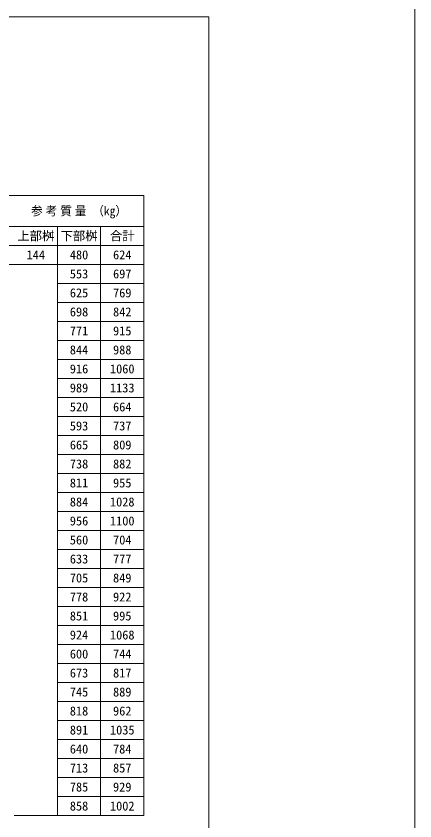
# Model space of a CAD drawing. Units: millimetres, scale not verified. Extents: x -44570 to -19804, y 69050 to 91573.
# Drawn here: x -22111 to -19804, y 78137 to 82794 of the extents above; entities that cross this region are included whole.
import ezdxf
from ezdxf.enums import TextEntityAlignment as Align

# ---------------------------------------------------------------- set-up
doc = ezdxf.new("R2010")
doc.units = ezdxf.units.MM
doc.header["$LTSCALE"] = 30
for name, color, linetype, lineweight in [('DEFPOINTS_3', 8, 'Continuous', 0), ('寸法線', 7, 'Continuous', 9), ('枠', 5, 'Continuous', 5)]:
    doc.layers.add(name, color=color, linetype=linetype, lineweight=lineweight)
doc.styles.add('ＭＳ ゴシック', font='')
doc.styles.add('ＭＳ Ｐゴシック', font='')
doc.styles.get('ＭＳ ゴシック').set_extended_font_data('MS Gothic')
doc.styles.get('ＭＳ Ｐゴシック').set_extended_font_data('MS PGothic')

msp = doc.modelspace()

# ---------------------------------------------------------------- linework, layer by layer
at = {"layer": 'DEFPOINTS_3'}
msp.add_line((-24302.33, 81357.68), (-21872.33, 81357.68), dxfattribs=at)
at = {"layer": '寸法線', "lineweight": 13}
for p, q in [((-26257.33, 81755.28), (-21372.33, 81755.28)), ((-21372.33, 81755.28), (-21372.33, 81467.68)), ((-26257.33, 81577.68), (-21372.33, 81577.68)), ((-21872.33, 81577.68), (-21872.33, 81467.68)), ((-21622.33, 81577.68), (-21622.33, 81467.68)), ((-26257.33, 81467.68), (-21372.33, 81467.68)), ((-21872.33, 81467.68), (-21872.33, 78167.68)), ((-21622.33, 81467.68), (-21622.33, 78167.68)), ((-21372.33, 81467.68), (-21372.33, 78167.68)), ((-21872.33, 81357.68), (-21372.33, 81357.68)), ((-21872.33, 81247.68), (-21372.33, 81247.68)), ((-21872.33, 81137.68), (-21372.33, 81137.68)), ((-21872.33, 81027.68), (-21372.33, 81027.68)), ((-21872.33, 80917.68), (-21372.33, 80917.68)), ((-21872.33, 80807.68), (-21372.33, 80807.68)), ((-21872.33, 80697.68), (-21372.33, 80697.68)), ((-21872.33, 80587.68), (-21372.33, 80587.68)), ((-21872.33, 80477.68), (-21372.33, 80477.68)), ((-21872.33, 80367.68), (-21372.33, 80367.68)), ((-21872.33, 80257.68), (-21372.33, 80257.68)), ((-21872.33, 80147.68), (-21372.33, 80147.68)), ((-21872.33, 80037.68), (-21372.33, 80037.68)), ((-21872.33, 79927.68), (-21372.33, 79927.68)), ((-21872.33, 79817.68), (-21372.33, 79817.68)), ((-21872.33, 79707.68), (-21372.33, 79707.68)), ((-21872.33, 79597.68), (-21372.33, 79597.68)), ((-21872.33, 79487.68), (-21372.33, 79487.68)), ((-21872.33, 79377.68), (-21372.33, 79377.68)), ((-21872.33, 79267.68), (-21372.33, 79267.68)), ((-21872.33, 79157.68), (-21372.33, 79157.68)), ((-21872.33, 79047.68), (-21372.33, 79047.68)), ((-21872.33, 78937.68), (-21372.33, 78937.68)), ((-21872.33, 78827.68), (-21372.33, 78827.68)), ((-21872.33, 78717.68), (-21372.33, 78717.68)), ((-21872.33, 78607.68), (-21372.33, 78607.68)), ((-21872.33, 78497.68), (-21372.33, 78497.68)), ((-21872.33, 78387.68), (-21372.33, 78387.68)), ((-21872.33, 78277.68), (-21372.33, 78277.68)), ((-22122.33, 78167.68), (-21372.33, 78167.68))]:
    msp.add_line(p, q, dxfattribs=at)
at = {"layer": '枠', "lineweight": 20}
for p, q in [((-19804.39, 69049.66), (-19804.39, 91572.96)), ((-30995.67, 82791.08), (-20995.67, 82791.08)), ((-20995.67, 75898.23), (-20995.67, 82791.08))]:
    msp.add_line(p, q, dxfattribs=at)

# ---------------------------------------------------------------- texts
at = {"layer": '寸法線', "style": 'ＭＳ Ｐゴシック', "width": 0.95}
msp.add_text('参 考 質 量  （㎏）', height=51.27, dxfattribs=at).set_placement((-21747.33, 81666.48), align=Align.MIDDLE_CENTER)
at = {"layer": '寸法線', "style": 'ＭＳ ゴシック'}
for s, p in [('上部桝', (-21997.33, 81522.68)), ('下部桝', (-21747.33, 81522.68)), ('合計', (-21497.33, 81522.68)), ('144', (-21997.33, 81412.68)), ('480', (-21747.33, 81412.68)), ('624', (-21497.33, 81412.68)), ('553', (-21747.33, 81302.68)), ('697', (-21497.33, 81302.68)), ('625', (-21747.33, 81192.68)), ('769', (-21497.33, 81192.68)), ('698', (-21747.33, 81082.68)), ('842', (-21497.33, 81082.68)), ('771', (-21747.33, 80972.68)), ('915', (-21497.33, 80972.68)), ('844', (-21747.33, 80862.68)), ('988', (-21497.33, 80862.68)), ('916', (-21747.33, 80752.68)), ('1060', (-21497.33, 80752.68)), ('989', (-21747.33, 80642.68)), ('1133', (-21497.33, 80642.68)), ('520', (-21747.33, 80532.68)), ('664', (-21497.33, 80532.68)), ('593', (-21747.33, 80422.68)), ('737', (-21497.33, 80422.68)), ('665', (-21747.33, 80312.68)), ('809', (-21497.33, 80312.68)), ('738', (-21747.33, 80202.68)), ('882', (-21497.33, 80202.68)), ('811', (-21747.33, 80092.68)), ('955', (-21497.33, 80092.68)), ('884', (-21747.33, 79982.68)), ('1028', (-21497.33, 79982.68)), ('956', (-21747.33, 79872.68)), ('1100', (-21497.33, 79872.68)), ('560', (-21747.33, 79762.68)), ('704', (-21497.33, 79762.68)), ('633', (-21747.33, 79652.68)), ('777', (-21497.33, 79652.68)), ('705', (-21747.33, 79542.68)), ('849', (-21497.33, 79542.68)), ('778', (-21747.33, 79432.68)), ('922', (-21497.33, 79432.68)), ('851', (-21747.33, 79322.68)), ('995', (-21497.33, 79322.68)), ('924', (-21747.33, 79212.68)), ('1068', (-21497.33, 79212.68)), ('600', (-21747.33, 79102.68)), ('744', (-21497.33, 79102.68)), ('673', (-21747.33, 78992.68)), ('817', (-21497.33, 78992.68)), ('745', (-21747.33, 78882.68)), ('889', (-21497.33, 78882.68)), ('818', (-21747.33, 78772.68)), ('962', (-21497.33, 78772.68)), ('891', (-21747.33, 78662.68)), ('1035', (-21497.33, 78662.68)), ('640', (-21747.33, 78552.68)), ('784', (-21497.33, 78552.68)), ('713', (-21747.33, 78442.68)), ('857', (-21497.33, 78442.68)), ('785', (-21747.33, 78332.68)), ('929', (-21497.33, 78332.68)), ('858', (-21747.33, 78222.68)), ('1002', (-21497.33, 78222.68))]:
    msp.add_text(s, height=52.22, dxfattribs=at).set_placement(p, align=Align.MIDDLE_CENTER)

doc.saveas('drawing.dxf')
